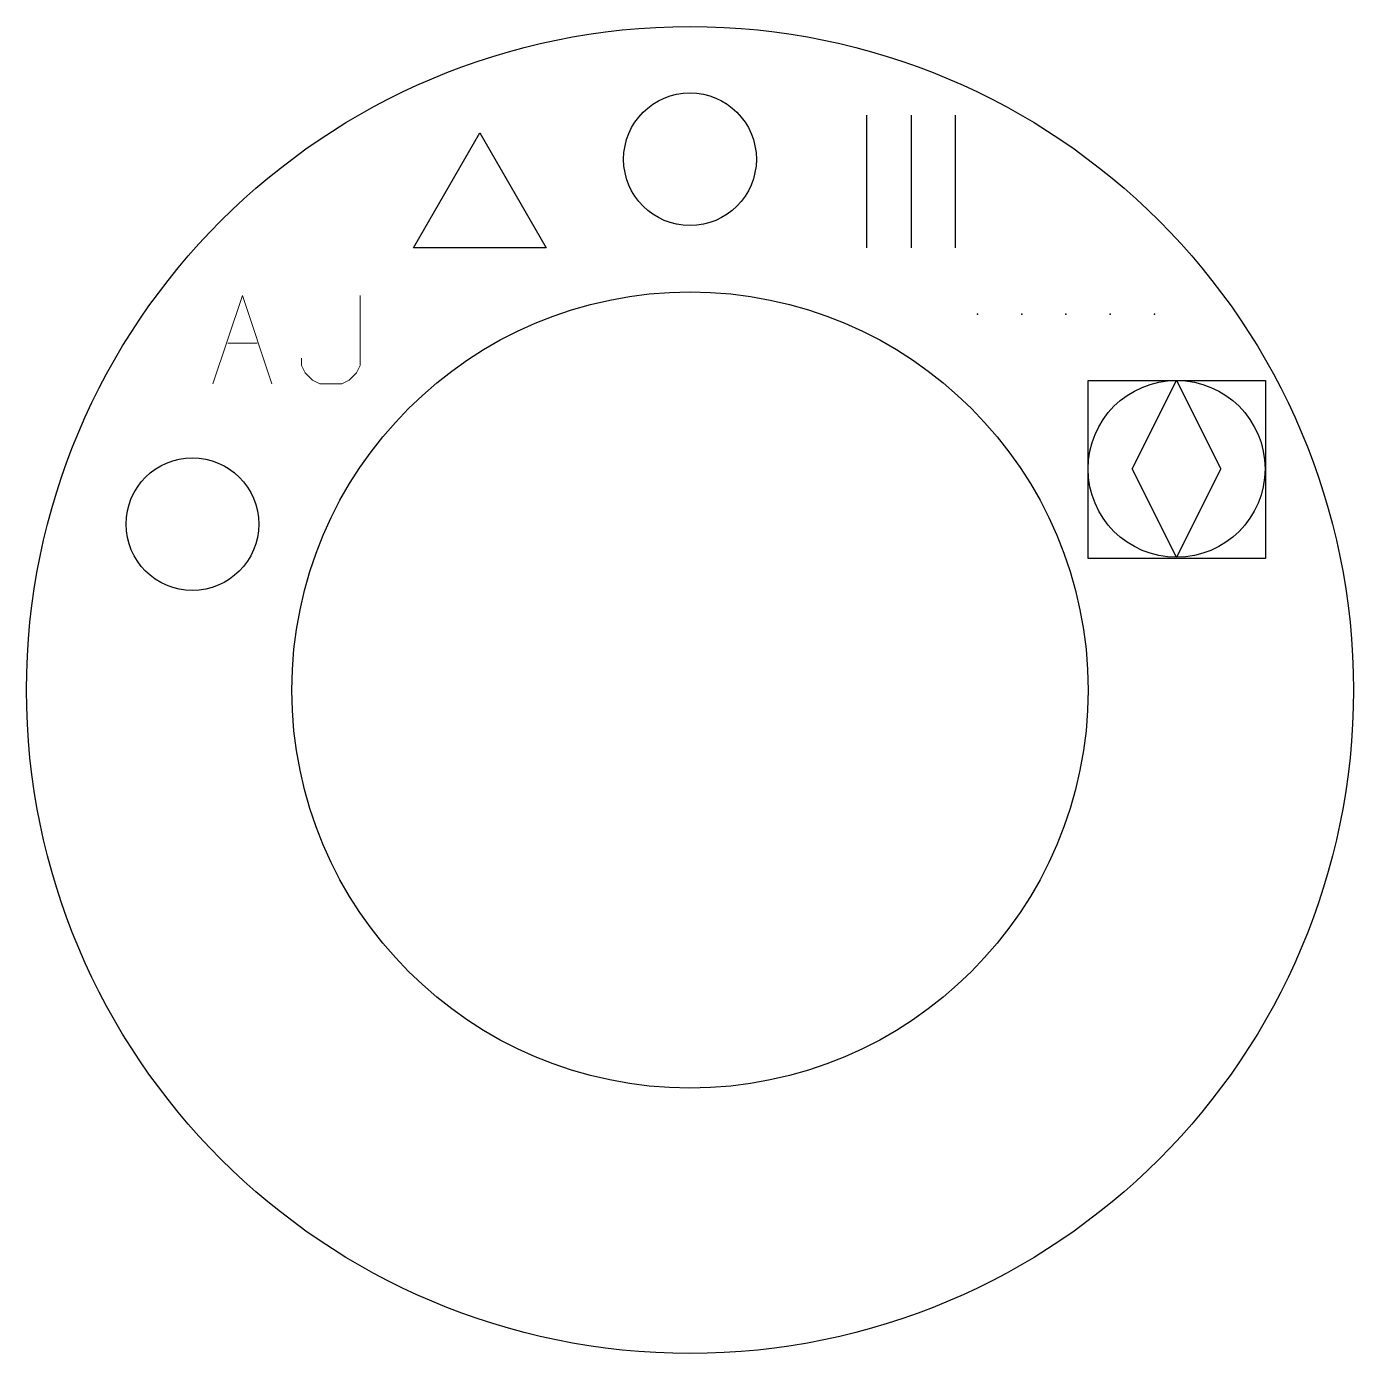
# Model space of a CAD drawing. Header units: millimetres. Extents: x -300 to 300, y -300 to 300.
import ezdxf

# ---------------------------------------------------------------- set-up
doc = ezdxf.new("R2010")
doc.units = ezdxf.units.MM

msp = doc.modelspace()

# ---------------------------------------------------------------- linework, layer by layer
for p, q in [((80, 200), (80, 260)), ((100, 260), (100, 200)), ((120, 200), (120, 260)), ((-125, 200), (-95, 251.96)), ((-95, 251.96), (-65, 200)), ((-65, 200), (-125, 200)), ((-65, 200), (-65, 200)), ((200, 100), (220, 140)), ((220, 140), (240, 100)), ((220, 60), (200, 100)), ((240, 100), (220, 60))]:
    msp.add_line(p, q)
at = {"color": 139, "lineweight": 0}
for points in [[(-215.7, 138.43), (-202.38, 178.44), (-189.05, 138.43)], [(-175.73, 150.11), (-175.73, 146.76), (-174.05, 143.43), (-170.73, 140.11), (-167.4, 138.43), (-157.4, 138.43), (-154.08, 140.11), (-150.75, 143.43), (-149.08, 146.76), (-149.08, 178.44)], [(-209.03, 156.76), (-195.73, 156.76)]]:
    msp.add_lwpolyline(points, dxfattribs=at)
msp.add_lwpolyline([(180, 140), (260.23, 140), (260.23, 59.44), (180, 59.44)], close=True)
for centre, radius in [((0, 0), 300), ((0, 240), 30), ((0, 0), 180), ((220, 100), 40), ((-225, 75), 30)]:
    msp.add_circle(centre, radius)
for p in [(130, 170), (150, 170), (170, 170), (190, 170), (210, 170)]:
    msp.add_point(p)

doc.saveas('drawing.dxf')
